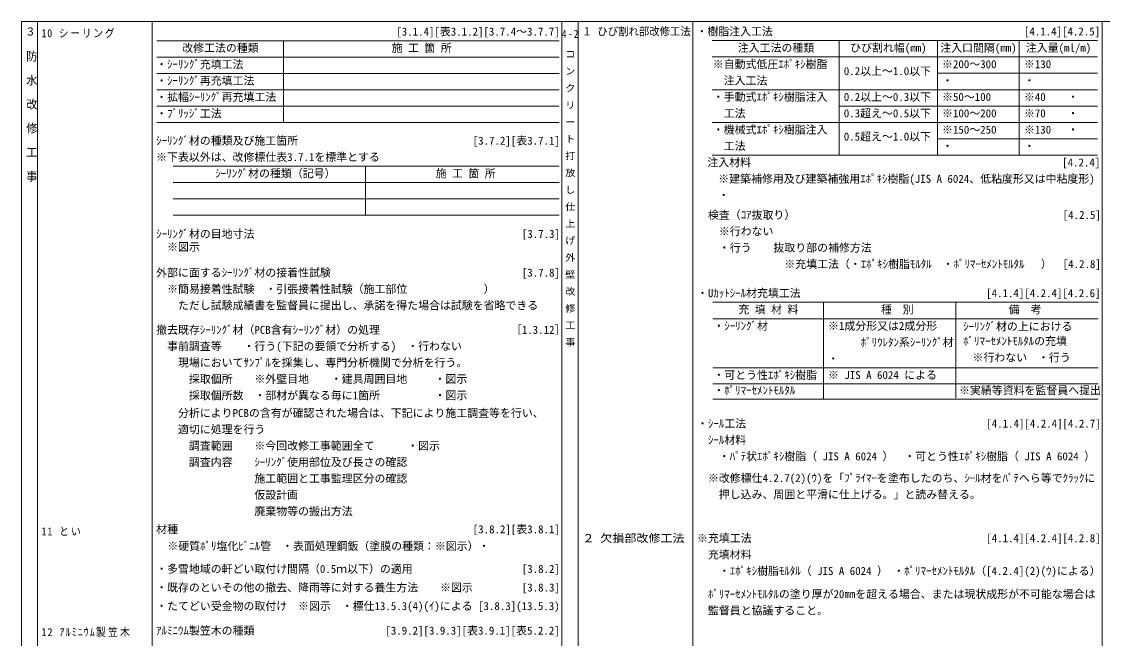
# Model space of a CAD drawing. Units: millimetres on the paper. Extents: x -395 to 397, y -284 to 286.
# Drawn here: x -394.6 to 1.4, y 60.3 to 286.2 of the extents above; entities that cross this region are included whole.
import ezdxf
from ezdxf.enums import TextEntityAlignment as Align

# ---------------------------------------------------------------- set-up
doc = ezdxf.new("R2010")
doc.units = ezdxf.units.MM
doc.layers.add('0-0', color=4, linetype='Continuous', lineweight=9)
doc.layers.add('E-0', color=5, linetype='Continuous', lineweight=9)
doc.layers.add('0-1_文字', color=7, linetype='Continuous')
doc.styles.add('@ＭＳ ゴシック', font='')
doc.styles.add('ＭＳ ゴシック', font='')
doc.styles.get('@ＭＳ ゴシック').set_extended_font_data('@MS Gothic')
doc.styles.get('ＭＳ ゴシック').set_extended_font_data('MS Gothic')

msp = doc.modelspace()

# ---------------------------------------------------------------- linework, layer by layer
at = {"layer": '0-0'}
for p, q in [((-388.831, -261.265), (-388.831, 286.235)), ((-346.831, -261.265), (-346.831, 286.235)), ((-190.631, 286.235), (-190.631, -261.265)), ((-148.631, 286.235), (-148.631, -261.265)), ((-345.131, 279.235), (-197.622, 279.235)), ((-298.631, 279.235), (-298.631, 249.235)), ((-141.541, 279.291), (-0.324, 279.291)), ((-95.041, 237.291), (-95.041, 279.291)), ((-59.041, 237.291), (-59.041, 279.291)), ((-29.041, 237.291), (-29.041, 279.291)), ((-141.541, 273.291), (-0.324, 273.291)), ((-345.131, 273.235), (-197.622, 273.235)), ((-345.131, 267.235), (-197.622, 267.235)), ((-59.041, 267.291), (-0.324, 267.291)), ((-345.131, 261.235), (-197.622, 261.235)), ((-141.541, 261.291), (-0.324, 261.291)), ((-345.131, 255.235), (-197.622, 255.235)), ((-95.041, 255.291), (-0.324, 255.291)), ((-345.131, 249.235), (-197.622, 249.235)), ((-141.541, 249.291), (-0.324, 249.291)), ((-59.041, 243.291), (-0.324, 243.291)), ((-141.541, 237.291), (-0.324, 237.291)), ((-339.131, 233.27), (-197.622, 233.27)), ((-268.631, 233.27), (-268.631, 215.27)), ((-339.131, 227.27), (-197.622, 227.27)), ((-339.131, 221.27), (-197.622, 221.27)), ((-339.131, 215.27), (-197.622, 215.27)), ((-141.331, 183.406), (-0.114, 183.406)), ((-100.831, 147.895), (-100.831, 183.406)), ((-52.251, 148.235), (-52.251, 183.406)), ((-141.331, 177.406), (-0.114, 177.406)), ((-141.331, 159.406), (-0.114, 159.406)), ((-141.331, 153.538), (-0.114, 153.538)), ((-141.331, 147.895), (-0.114, 147.895))]:
    msp.add_line(p, q, dxfattribs=at)
at = {"layer": 'E-0', "color": 7}
for p, q in [((-394.631, -283.681), (-394.631, 286.235)), ((-394.631, 286.235), (397.369, 286.235)), ((-196.631, 286.235), (-196.631, -261.265)), ((1.369, 286.235), (1.369, -261.265))]:
    msp.add_line(p, q, dxfattribs=at)

# ---------------------------------------------------------------- texts
at = {"layer": '0-1_文字', "style": 'ＭＳ ゴシック'}
for s, width, p in [('３', 0.95, (-393.331, 280.235)), ('１ ひび割れ部改修工法', 0.95, (-189.341, 280.291)), ('・', 0.95, (-99.131, 160.406)), ('２ 欠損部改修工法', 1.1, (-189.131, 94.629))]:
    msp.add_text(s, height=2.933, dxfattribs=dict(at, width=width)).set_placement(p, align=Align.BOTTOM_LEFT)
for s, p in [('\u3000\u3000\u3000\u3000\u3000\u3000\u3000\u3000\u3000\u3000\u3000\u3000\u3000\u3000\u3000\u3000\u3000\u3000\u3000\u3000\u3000\u3000[3.1.4][表3.1.2][3.7.4～3.7.7]', (-345.331, 280.235)), ('・樹脂注入工法\u3000 \u3000\u3000\u3000\u3000\u3000\u3000\u3000\u3000\u3000\u3000\u3000\u3000\u3000\u3000\u3000\u3000\u3000\u3000\u3000\u3000\u3000 [4.1.4][4.2.5]', (-147.341, 280.291)), ('改修工法の種類', (-335.781, 274.235)), ('施 工 箇 所', (-259.026, 274.235)), ('注入工法の種類', (-132.191, 274.291)), ('ひび割れ幅(mm)', (-90.991, 274.291)), ('注入口間隔(mm)', (-57.991, 274.291)), ('注入量(ml/m)', (-26.632, 274.291)), ('・ｼｰﾘﾝｸﾞ充填工法', (-345.331, 268.235)), ('※自動式低圧ｴﾎﾟｷｼ樹脂', (-141.341, 268.291)), ('0.2以上～1.0以下', (-93.341, 265.765)), ('※200～300', (-57.341, 268.291)), ('※130', (-27.341, 268.291)), ('・ｼｰﾘﾝｸﾞ再充填工法', (-345.331, 262.235)), ('\u3000注入工法', (-141.341, 262.291)), ('・\u3000', (-57.341, 262.291)), ('・\u3000', (-27.341, 262.291)), ('・拡幅ｼｰﾘﾝｸﾞ再充填工法', (-345.331, 256.235)), ('・手動式ｴﾎﾟｷｼ樹脂注入', (-141.341, 256.291)), ('0.2以上～0.3以下', (-93.341, 256.291)), ('※50～100', (-57.341, 256.291)), ('※40\u3000\u3000・\u3000', (-27.341, 256.291)), ('・ﾌﾞﾘｯｼﾞ工法', (-345.331, 250.235)), ('\u3000工法', (-141.341, 250.291)), ('0.3超え～0.5以下', (-93.341, 250.291)), ('※100～200', (-57.341, 250.291)), ('※70\u3000\u3000・\u3000', (-27.341, 250.291)), ('・機械式ｴﾎﾟｷｼ樹脂注入', (-141.341, 244.291)), ('0.5超え～1.0以下', (-93.341, 241.765)), ('※150～250', (-57.341, 244.291)), ('※130\u3000 ・\u3000', (-27.341, 244.291)), ('ｼｰﾘﾝｸﾞ材の種類及び施工箇所\u3000\u3000\u3000\u3000\u3000\u3000\u3000\u3000\u3000\u3000\u3000\u3000\u3000\u3000\u3000\u3000[3.7.2][表3.7.1]', (-345.331, 240.27)), ('\u3000工法', (-141.341, 238.291)), ('※下表以外は、改修標仕表3.7.1を標準とする', (-345.331, 234.27)), ('・\u3000', (-57.341, 238.291)), ('・\u3000', (-27.341, 238.291)), ('\u3000注入材料\u3000\u3000\u3000\u3000\u3000\u3000\u3000\u3000\u3000\u3000\u3000\u3000\u3000\u3000\u3000\u3000\u3000\u3000\u3000 \u3000\u3000\u3000\u3000\u3000\u3000\u3000\u3000\u3000[4.2.4]', (-147.341, 232.291)), ('ｼｰﾘﾝｸﾞ材の種類（記号）', (-323.62, 228.27)), ('施 工 箇 所', (-242.887, 228.27)), ('\u3000\u3000※建築補修用及び建築補強用ｴﾎﾟｷｼ樹脂(JIS A 6024、低粘度形又は中粘度形)', (-147.341, 226.291)), ('\u3000\u3000・\u3000', (-147.341, 220.291)), ('\u3000検査（ｺｱ抜取り）\u3000\u3000\u3000\u3000\u3000\u3000\u3000\u3000\u3000\u3000\u3000\u3000\u3000\u3000\u3000\u3000\u3000\u3000\u3000\u3000\u3000 \u3000\u3000\u3000[4.2.5]', (-147.131, 213.055)), ('ｼｰﾘﾝｸﾞ材の目地寸法\u3000\u3000\u3000\u3000\u3000\u3000\u3000\u3000\u3000\u3000\u3000\u3000\u3000\u3000 \u3000\u3000\u3000\u3000\u3000\u3000\u3000\u3000\u3000\u3000[3.7.3]', (-345.331, 206.112)), ('\u3000\u3000※行わない', (-147.131, 207.055)), ('\u3000※図示', (-345.331, 201.338)), ('\u3000\u3000・行う\u3000\u3000抜取り部の補修方法', (-147.131, 201.055)), ('\u3000\u3000\u3000\u3000\u3000\u3000\u3000\u3000※充填工法（・ｴﾎﾟｷｼ樹脂ﾓﾙﾀﾙ\u3000・ﾎﾟﾘﾏｰｾﾒﾝﾄﾓﾙﾀﾙ\u3000 ）\u3000[4.2.8]', (-147.131, 195.055)), ('外部に面するｼｰﾘﾝｸﾞ材の接着性試験\u3000\u3000\u3000\u3000\u3000\u3000\u3000\u3000\u3000\u3000\u3000\u3000\u3000\u3000\u3000\u3000\u3000 [3.7.8]', (-345.331, 191.922)), ('\u3000※簡易接着性試験\u3000・引張接着性試験（施工部位\u3000\u3000\u3000\u3000\u3000\u3000\u3000）', (-345.331, 185.922)), ('・Uｶｯﾄｼｰﾙ材充填工法\u3000\u3000\u3000\u3000\u3000\u3000\u3000\u3000\u3000\u3000\u3000  \u3000\u3000      [4.1.4][4.2.4][4.2.6]', (-147.131, 184.406)), ('\u3000\u3000ただし試験成績書を監督員に提出し、承諾を得た場合は試験を省略できる', (-345.331, 179.922)), ('充 填 材 料', (-131.981, 178.406)), ('種\u3000別', (-79.731, 178.406)), ('備\u3000考', (-32.892, 178.406)), ('撤去既存ｼｰﾘﾝｸﾞ材（PCB含有ｼｰﾘﾝｸﾞ材）の処理\u3000\u3000\u3000\u3000\u3000\u3000\u3000 \u3000\u3000\u3000\u3000 ［1.3.12］', (-345.331, 170.96)), ('・ｼｰﾘﾝｸﾞ材', (-141.131, 172.406)), ('※1成分形又は2成分形', (-99.131, 172.406)), ('ｼｰﾘﾝｸﾞ材の上における', (-49.58, 172.212)), ('\u3000\u3000\u3000ﾎﾟﾘｳﾚﾀﾝ系ｼｰﾘﾝｸﾞ材', (-99.131, 166.406)), ('ﾎﾟﾘﾏｰｾﾒﾝﾄﾓﾙﾀﾙの充填', (-49.58, 166.838)), ('\u3000事前調査等\u3000\u3000・行う(下記の要領で分析する)\u3000・行わない', (-345.331, 164.96)), ('\u3000\u3000現場においてｻﾝﾌﾟﾙを採集し、専門分析機関で分析を行う。', (-345.331, 158.96)), ('※行わない\u3000・行う', (-46.16, 160.838)), ('・可とう性ｴﾎﾟｷｼ樹脂  ※ JIS A 6024 による', (-141.131, 154.406)), ('\u3000\u3000\u3000採取個所\u3000\u3000※外壁目地\u3000\u3000・建具周囲目地\u3000\u3000 ・図示', (-345.331, 152.96)), ('\u3000\u3000\u3000採取個所数\u3000・部材が異なる毎に1箇所\u3000\u3000\u3000\u3000\u3000・図示', (-345.331, 146.96)), ('・ﾎﾟﾘﾏｰｾﾒﾝﾄﾓﾙﾀﾙ\u3000\u3000\u3000\u3000\u3000\u3000\u3000\u3000\u3000\u3000\u3000\u3000\u3000\u3000\u3000※実績等資料を監督員へ提出', (-141.131, 148.796)), ('\u3000\u3000分析によりPCBの含有が確認された場合は、下記により施工調査等を行い、', (-345.331, 140.493)), ('\u3000\u3000適切に処理を行う', (-345.331, 134.493)), ('・ｼｰﾙ工法\u3000\u3000\u3000\u3000\u3000\u3000\u3000\u3000\u3000\u3000\u3000\u3000\u3000\u3000\u3000\u3000\u3000\u3000\u3000\u3000\u3000\u3000[4.1.4][4.2.4][4.2.7]', (-147.131, 136.629)), ('\u3000ｼｰﾙ材料', (-147.131, 130.629)), ('\u3000\u3000\u3000調査範囲\u3000\u3000※今回改修工事範囲全て\u3000\u3000\u3000・図示', (-345.331, 128.493)), ('\u3000\u3000\u3000調査内容\u3000\u3000ｼｰﾘﾝｸﾞ使用部位及び長さの確認', (-345.331, 122.493)), ('\u3000\u3000・ﾊﾟﾃ状ｴﾎﾟｷｼ樹脂（ JIS A 6024 ）  ・可とう性ｴﾎﾟｷｼ樹脂（ JIS A 6024 ）', (-147.131, 124.629)), ('\u3000\u3000\u3000\u3000\u3000\u3000\u3000\u3000\u3000施工範囲と工事監理区分の確認', (-345.331, 116.493)), ('\u3000※改修標仕4.2.7(2)(ｳ)を「ﾌﾟﾗｲﾏｰを塗布したのち、ｼｰﾙ材をﾊﾟﾃへら等でｸﾗｯｸに', (-147.131, 116.653)), ('\u3000\u3000押し込み、周囲と平滑に仕上げる。」と読み替える。', (-147.131, 110.653)), ('\u3000\u3000\u3000\u3000\u3000\u3000\u3000\u3000\u3000仮設計画', (-345.331, 110.493)), ('\u3000\u3000\u3000\u3000\u3000\u3000\u3000\u3000\u3000廃棄物等の搬出方法', (-345.331, 104.493)), ('材種\u3000\u3000\u3000\u3000\u3000\u3000\u3000\u3000\u3000\u3000\u3000\u3000\u3000\u3000\u3000\u3000\u3000\u3000\u3000\u3000\u3000\u3000\u3000\u3000\u3000\u3000\u3000[3.8.2][表3.8.1]', (-345.331, 97.897)), ('\u3000※硬質ﾎﾟﾘ塩化ﾋﾞﾆﾙ管\u3000・表面処理鋼鈑（塗膜の種類：※図示）・\u3000', (-345.219, 91.74)), ('※充填工法\u3000\u3000\u3000\u3000\u3000\u3000\u3000\u3000 \u3000\u3000\u3000\u3000\u3000\u3000\u3000\u3000\u3000\u3000\u3000 \u3000 [4.1.4][4.2.4][4.2.8]', (-147.131, 94.629)), ('\u3000充填材料', (-147.131, 88.629)), ('・多雪地域の軒どい取付け間隔（0.5ｍ以下）の適用\u3000\u3000\u3000 \u3000\u3000\u3000\u3000\u3000\u3000 [3.8.2]', (-345.331, 83.368)), ('\u3000\u3000・ｴﾎﾟｷｼ樹脂ﾓﾙﾀﾙ（ JIS A 6024 ） ・ﾎﾟﾘﾏｰｾﾒﾝﾄﾓﾙﾀﾙ（[4.2.4](2)(ｳ)による）', (-147.131, 82.629)), ('・既存のといその他の撤去、降雨等に対する養生方法\u3000\u3000※図示 \u3000\u3000 \u3000 [3.8.3]', (-345.331, 76.565)), ('\u3000ﾎﾟﾘﾏｰｾﾒﾝﾄﾓﾙﾀﾙの塗り厚が20㎜を超える場合、または現状成形が不可能な場合は', (-147.131, 74.14)), ('・たてどい受金物の取付け\u3000※図示\u3000・標仕13.5.3(4)(ｲ)による [3.8.3](13.5.3)', (-345.331, 69.763)), ('\u3000監督員と協議すること。', (-147.131, 68.14)), ('ｱﾙﾐﾆｳﾑ製笠木の種類\u3000\u3000\u3000\u3000\u3000\u3000\u3000\u3000\u3000\u3000\u3000\u3000[3.9.2][3.9.3][表3.9.1][表5.2.2]', (-345.331, 60.774))]:
    msp.add_text(s, height=2.933, dxfattribs=at).set_placement(p, align=Align.BOTTOM_LEFT)
at = {"layer": '0-1_文字', "style": '@ＭＳ ゴシック', "width": 1.1}
msp.add_text('\u3000防\u3000水\u3000改\u3000修\u3000工\u3000事', height=2.933, rotation=270, dxfattribs=at).set_placement((-393.331, 280.235), align=Align.BOTTOM_LEFT)
at = {"layer": '0-1_文字', "char_height": 2.933, "attachment_point": 7, "style": 'ＭＳ ゴシック'}
for s, insert in [('\\T1.17;\\W0.9;10\\~シーリング', (-387.331, 280.235)), ('\\T1.29;\\W0.85;4-2', (-196.641, 280.291)), ('\\T1.2;\\W0.9;11\\~とい', (-387.331, 97.897)), ('\\T1.23;\\W0.9;12\\~ｱﾙﾐﾆｳﾑ製笠木', (-387.331, 60.774))]:
    msp.add_mtext(s, dxfattribs=dict(at, insert=insert))
at = {"layer": '0-1_文字', "insert": (-195.341, 280.291), "char_height": 2.639, "attachment_point": 7, "rotation": 270, "style": '@ＭＳ ゴシック'}
msp.add_mtext('\\T1.19;\\W0.95;\u3000コ\\~ン\\~ク\\~リ\\~ー\\~ト\\~打\\~放\\~し\\~仕\\~上\\~げ\\~外\\~壁\\~改\\~修\\~工\\~事', dxfattribs=at)

doc.saveas('drawing.dxf')
